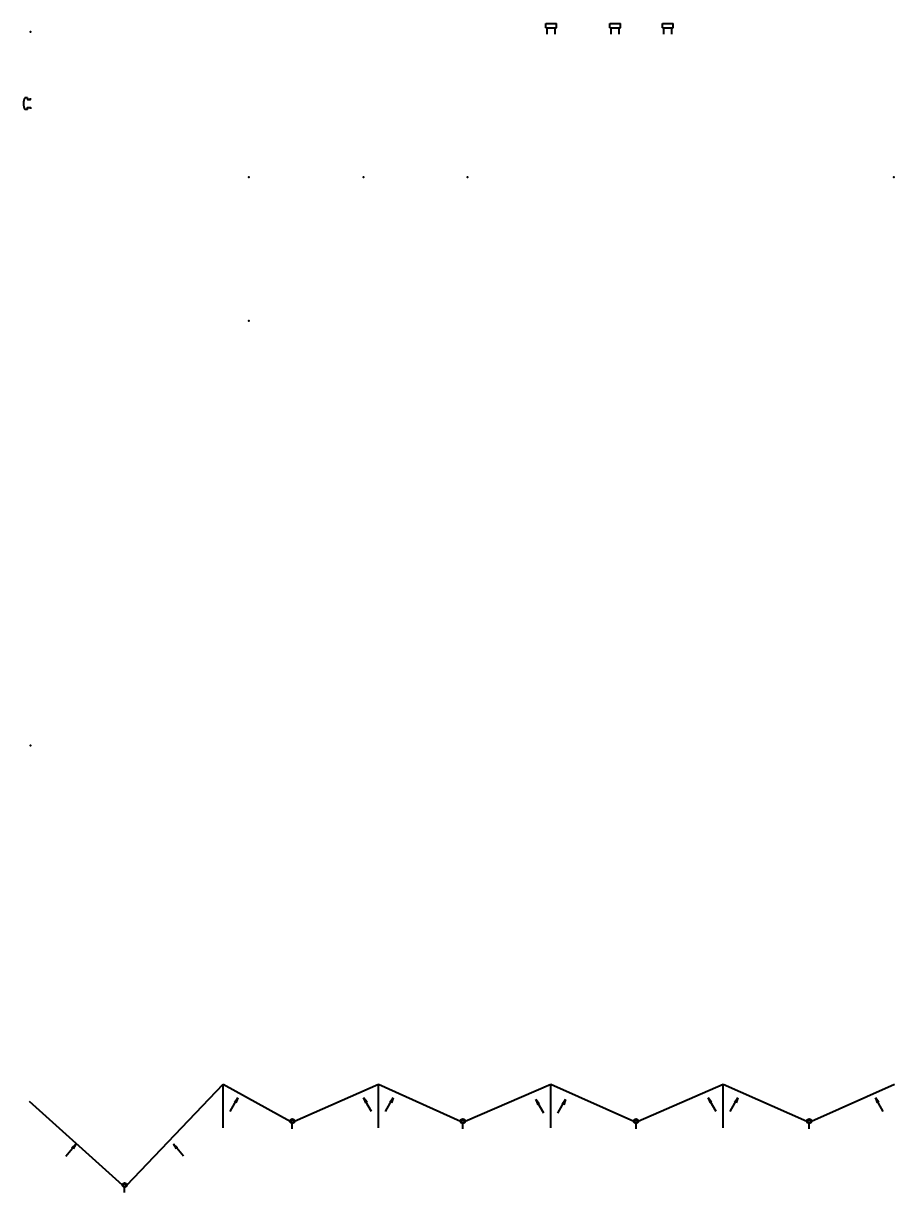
# Model space of a CAD drawing. Header units: inches. Extents: x 89422 to 91384, y 89218 to 91851.
import ezdxf

# ---------------------------------------------------------------- set-up
doc = ezdxf.new("R2010")
doc.units = ezdxf.units.IN
doc.header["$MEASUREMENT"] = 0
doc.layers.get('0').update_dxf_attribs({"linetype": 'CONTINUOUS'})
doc.layers.add('M-DuctR', color=7, linetype='CONTINUOUS', lineweight=40)
doc.layers.add('P-San', color=70, linetype='CONTINUOUS', lineweight=40)

# ---------------------------------------------------------------- blocks, each defined once
blk = doc.blocks.new('AH1')
at = {"linetype": 'Continuous'}
for p, q in [((-0.125, 0.021), (0, 0)), ((-0.104, 0), (-0.125, 0.021)), ((0, 0), (-0.125, -0.021)), ((-0.104, 0), (-0.125, -0.021)), ((0, 0), (-0.115, 0.01)), ((0, 0), (-0.115, -0.011)), ((0, 0), (-0.104, 0))]:
    blk.add_line(p, q, dxfattribs=at)

msp = doc.modelspace()

# ---------------------------------------------------------------- linework, layer by layer
at = {"layer": 'M-DuctR'}
for p, q in [((90598.4, 91841.2), (90598.4, 91851.2)), ((90598.4, 91851.2), (90622.4, 91851.2)), ((90598.4, 91841.2), (90622.4, 91841.2)), ((90601.4, 91827.2), (90601.4, 91841.2)), ((90619.4, 91827.2), (90619.4, 91841.2)), ((90622.4, 91841.2), (90622.4, 91851.2)), ((90742.6, 91841.2), (90742.6, 91851.2)), ((90742.6, 91851.2), (90766.6, 91851.2)), ((90742.6, 91841.2), (90766.6, 91841.2)), ((90745.6, 91827.2), (90745.6, 91841.2)), ((90763.6, 91827.2), (90763.6, 91841.2)), ((90766.6, 91841.2), (90766.6, 91851.2)), ((90860.8, 91841.2), (90860.8, 91851.2)), ((90860.8, 91851.2), (90884.8, 91851.2)), ((90860.8, 91841.2), (90884.8, 91841.2)), ((90863.8, 91827.2), (90863.8, 91841.2)), ((90881.8, 91827.2), (90881.8, 91841.2)), ((90884.8, 91841.2), (90884.8, 91851.2)), ((89430.8, 91683.8), (89424.8, 91683.8)), ((89430.8, 91657.4), (89424.8, 91657.4))]:
    msp.add_line(p, q, dxfattribs=at)
for points in [[(89430.8, 91683.8), (89430.8, 91679.6), (89437.8, 91679.6), (89437.8, 91682.6)], [(89430.8, 91657.4), (89430.8, 91661.6), (89437.8, 91661.6), (89437.8, 91658.6)]]:
    msp.add_lwpolyline(points, dxfattribs=at)
msp.add_arc((89452.4, 91670.6), 30.6, 154.414, 205.586, dxfattribs=at)
at = {"layer": 'P-San'}
for p, q in [((89654.8, 89235.2), (89871.5, 89462.2)), ((89871.5, 89364.2), (89871.5, 89462.2)), ((89871.5, 89462.2), (90022.5, 89379.2)), ((90032.5, 89379.2), (90221.5, 89462.2)), ((90221.5, 89364.2), (90221.5, 89462.2)), ((90221.5, 89462.2), (90406.5, 89379.2)), ((90416.5, 89379.2), (90609.5, 89462.2)), ((90609.5, 89364.2), (90609.5, 89462.2)), ((90609.5, 89462.2), (90796.5, 89379.2)), ((90806.5, 89379.2), (90997.5, 89462.2)), ((90997.5, 89364.2), (90997.5, 89462.2)), ((90997.5, 89462.2), (91186.5, 89379.2)), ((91196.5, 89379.2), (91383.8, 89462.2)), ((89644.8, 89235.2), (89435.8, 89423.2)), ((89887.2, 89400.8), (89904.9, 89431.5)), ((90205.7, 89400.8), (90188, 89431.5)), ((90237.2, 89400.8), (90254.9, 89431.5)), ((90593.7, 89397), (90576, 89427.6)), ((90625.2, 89397), (90642.9, 89427.6)), ((90981.7, 89400.8), (90964, 89431.5)), ((91013.2, 89400.8), (91030.9, 89431.5)), ((91358.2, 89400.8), (91340.5, 89431.5)), ((90027.5, 89362.2), (90027.5, 89374.2)), ((90411.5, 89362.2), (90411.5, 89374.2)), ((90801.5, 89362.2), (90801.5, 89374.2)), ((91191.5, 89362.2), (91191.5, 89374.2)), ((89517.4, 89300), (89540.2, 89327.2)), ((89782.4, 89300), (89759.7, 89327.2)), ((89649.8, 89218.2), (89649.8, 89230.2))]:
    msp.add_line(p, q, dxfattribs=at)
for centre, radius in [((90027.5, 89379.2), 5), ((90027.5, 89379.2), 3), ((90411.5, 89379.2), 5), ((90411.5, 89379.2), 3), ((90801.5, 89379.2), 5), ((90801.5, 89379.2), 3), ((91191.5, 89379.2), 5), ((91191.5, 89379.2), 3), ((89649.8, 89235.2), 5), ((89649.8, 89235.2), 3)]:
    msp.add_circle(centre, radius, dxfattribs=at)
for p in [(89437.8, 91832.2), (89929.8, 91505.2), (90187.8, 91505.2), (90421.8, 91505.2), (91381.8, 91505.2), (89929.8, 91181.2), (89437.8, 90225.2)]:
    msp.add_point(p, dxfattribs=at)

# ---------------------------------------------------------------- block references
at = {"layer": 'P-San', "zscale": 12}
for p, xscale, yscale, rotation in [((89904.9, 89431.5), 95.99999877885351, 95.99999877885351, 59.98967837730282), ((90188, 89431.5), 95.99999877885351, -95.99999877885351, 120.0103216226972), ((90254.9, 89431.5), 95.99999877885351, 95.99999877885351, 59.98967837730282), ((90576, 89427.6), 95.99999877885351, -95.99999877885351, 120.0103216226972), ((90642.9, 89427.6), 95.99999877885351, 95.99999877885351, 59.98967837730282), ((90964, 89431.5), 95.99999877885351, -95.99999877885351, 120.0103216226972), ((91030.9, 89431.5), 95.99999877885351, 95.99999877885351, 59.98967837730282), ((91340.5, 89431.5), 95.99999877885351, -95.99999877885351, 120.0103216226972), ((89540.2, 89327.2), 95.99999786382713, 95.99999786382713, 49.98967264089662), ((89759.7, 89327.2), 95.99999786382713, -95.99999786382713, 130.0103273591034)]:
    msp.add_blockref('AH1', p, dxfattribs=dict(at, xscale=xscale, yscale=yscale, rotation=rotation))

doc.saveas('drawing.dxf')
